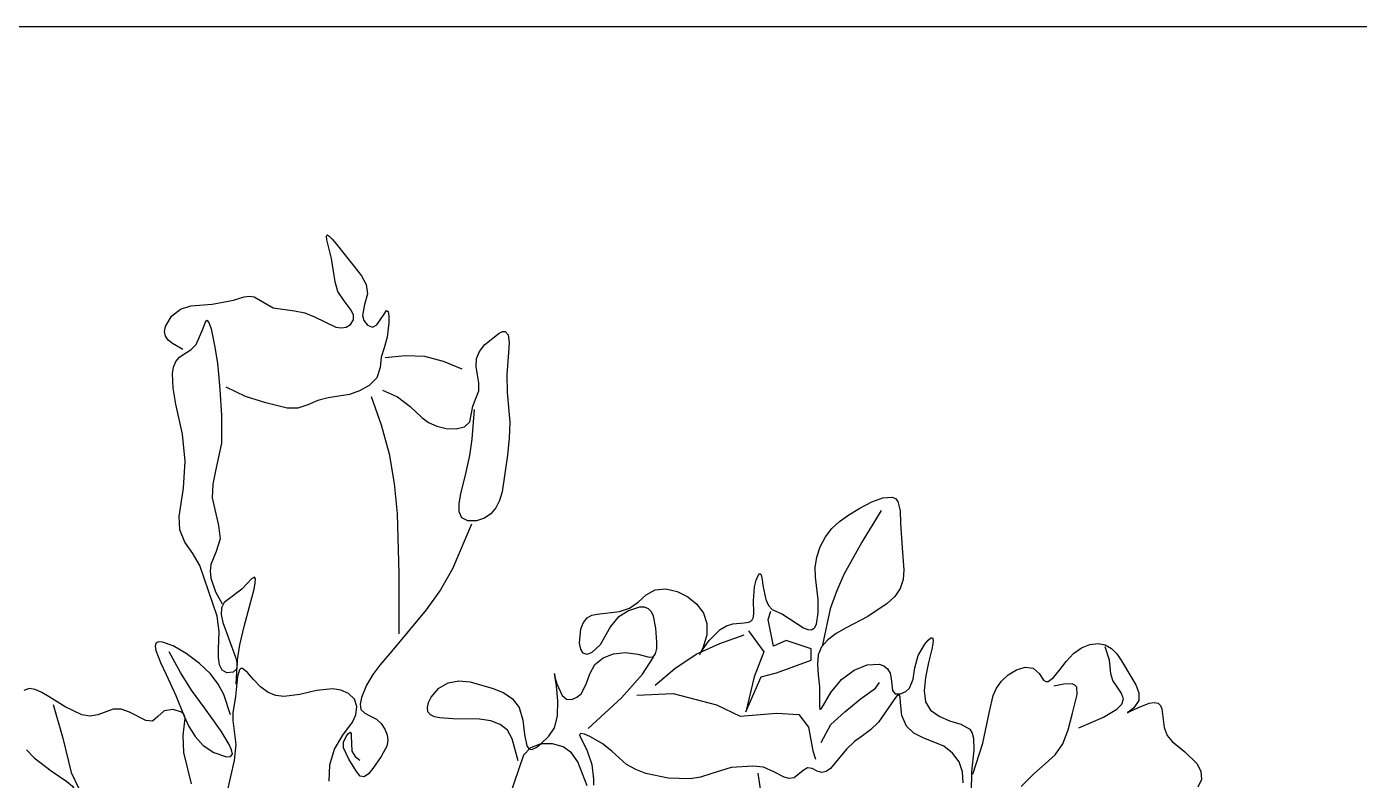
# Model space of a CAD drawing. Extents: x 550 to 4447, y 4707 to 9069.
# Drawn here: x 2118.9 to 2306.5, y 7218.9 to 7325 of the extents above; entities that cross this region are included whole.
import ezdxf

# ---------------------------------------------------------------- set-up
doc = ezdxf.new("R2010")
doc.units = 0
doc.header["$MEASUREMENT"] = 0
doc.layers.get('0').update_dxf_attribs({"linetype": 'CONTINUOUS'})
for name, color, linetype in [('3', 3, 'CONTINUOUS'), ('4', 4, 'CONTINUOUS'), ('7', 7, 'CONTINUOUS')]:
    doc.layers.add(name, color=color, linetype=linetype)
doc.styles.add('STYLE1', font='syastro.shx')

# ---------------------------------------------------------------- blocks, each defined once
blk = doc.blocks.new('010')
at = {"layer": '3'}
for p, q in [((4972.86, 4251.23), (4969.61, 4252.59)), ((5044.94, 4227.89), (5046.92, 4228.61)), ((5046.92, 4228.61), (5048.53, 4228.71)), ((5048.53, 4228.71), (5049.13, 4228.45)), ((5040.91, 4225.58), (5042.86, 4226.8)), ((5042.86, 4226.8), (5044.94, 4227.89)), ((5046.59, 4226.34), (5043.22, 4220.81)), ((5049.13, 4228.45), (5049.55, 4227.94)), ((5049.55, 4227.94), (5049.94, 4226.3)), ((5049.94, 4226.3), (5050.01, 4224.16)), ((5037.95, 4223.18), (5039.29, 4224.42)), ((5039.29, 4224.42), (5040.91, 4225.58)), ((5050.01, 4224.16), (5050.28, 4219.78)), ((5035.9, 4220), (5036.82, 4221.71)), ((5036.82, 4221.71), (5037.95, 4223.18)), ((5035.27, 4218.17), (5035.9, 4220)), ((5043.22, 4220.81), (5040.06, 4215.1)), ((5050.28, 4219.78), (5050.6, 4215.93)), ((5035, 4216.37), (5035.27, 4218.17)), ((5024.63, 4214.09), (5024.97, 4214.95)), ((5024.97, 4214.95), (5025.27, 4215.31)), ((5025.27, 4215.31), (5025.49, 4215.03)), ((5025.49, 4215.03), (5025.65, 4214.26)), ((5035.07, 4214.62), (5035, 4216.37)), ((5035.54, 4210.7), (5035.07, 4214.62)), ((5040.06, 4215.1), (5038.73, 4212.15)), ((5050.6, 4215.93), (5050.46, 4214.22)), ((5005.25, 4211.52), (5006.84, 4212.41)), ((5006.84, 4212.41), (5008.72, 4212.58)), ((5008.72, 4212.58), (5010.7, 4212.13)), ((5024.17, 4210.47), (5024.34, 4212.93)), ((5024.34, 4212.93), (5024.63, 4214.09)), ((5025.65, 4214.26), (5025.81, 4213.17)), ((5025.81, 4213.17), (5026.32, 4210.7)), ((5038.73, 4212.15), (5037.66, 4209.1)), ((5049.95, 4212.66), (5049, 4211.26)), ((5050.46, 4214.22), (5049.95, 4212.66)), ((5002.31, 4209.17), (5003.84, 4210.22)), ((5003.84, 4210.22), (5005.25, 4211.52)), ((5010.7, 4212.13), (5012.58, 4211.18)), ((5012.58, 4211.18), (5014.19, 4209.87)), ((5014.19, 4209.87), (5015.34, 4208.3)), ((5024.22, 4208.38), (5024.17, 4210.47)), ((5026.32, 4210.7), (5026.79, 4209.65)), ((5035.55, 4208.38), (5035.54, 4210.7)), ((5047.67, 4209.99), (5044.24, 4207.75)), ((5049, 4211.26), (5047.67, 4209.99)), ((4994.87, 4207.51), (4995.71, 4207.95)), ((4995.71, 4207.95), (4996.66, 4208.13)), ((4996.66, 4208.13), (5000.54, 4208.6)), ((5000.29, 4207.53), (4998.97, 4205.99)), ((5002.14, 4208.75), (5000.29, 4207.53)), ((5000.54, 4208.6), (5002.31, 4209.17)), ((5004.09, 4209.37), (5002.14, 4208.75)), ((5004.95, 4209.36), (5004.09, 4209.37)), ((5005.66, 4209.1), (5004.95, 4209.36)), ((5006.19, 4208.56), (5005.66, 4209.1)), ((5006.56, 4207.78), (5006.19, 4208.56)), ((5006.96, 4205.7), (5006.56, 4207.78)), ((5015.34, 4208.3), (5015.96, 4206.51)), ((5023.85, 4207.02), (5024.13, 4207.59)), ((5024.13, 4207.59), (5024.22, 4208.38)), ((5026.7, 4207.18), (5027.19, 4208.66)), ((5026.79, 4209.65), (5027.45, 4208.95)), ((5027.45, 4208.95), (5029.24, 4208.13)), ((5029.24, 4208.13), (5032.94, 4205.76)), ((5035.21, 4206.37), (5035.55, 4208.38)), ((5037.66, 4209.1), (5036.28, 4202.76)), ((5044.24, 4207.75), (5040.44, 4205.75)), ((4993.53, 4203.05), (4993.78, 4205.57)), ((4993.78, 4205.57), (4994.22, 4206.69)), ((4998.97, 4205.99), (4997.15, 4202.75)), ((5007.14, 4203.24), (5006.96, 4205.7)), ((5015.96, 4206.51), (5015.96, 4204.51)), ((5016.35, 4203.48), (5018.29, 4205.44)), ((5018.29, 4205.44), (5019.38, 4206.09)), ((5019.38, 4206.09), (5020.49, 4206.43)), ((5020.49, 4206.43), (5022.52, 4206.62)), ((5022.52, 4206.62), (5023.3, 4206.73)), ((5023.26, 4205.22), (5025.96, 4201.53)), ((5023.3, 4206.73), (5023.85, 4207.02)), ((5027.68, 4202.52), (5026.7, 4207.18)), ((5032.94, 4205.76), (5033.7, 4205.43)), ((5033.7, 4205.43), (5034.35, 4205.39)), ((5034.35, 4205.39), (5034.85, 4205.71)), ((5034.85, 4205.71), (5035.21, 4206.37)), ((5040.44, 4205.75), (5038.68, 4204.73)), ((4922.02, 4202.54), (4920.11, 4203.24)), ((4993.74, 4201.99), (4993.53, 4203.05)), ((5007.12, 4202.09), (5007.14, 4203.24)), ((5015.96, 4204.51), (5015.3, 4202.36)), ((5015.59, 4202.47), (5016.35, 4203.48)), ((5029.89, 4203.5), (5027.68, 4202.52)), ((5034.31, 4202.03), (5029.89, 4203.5)), ((5037.2, 4203.62), (5036.11, 4202.38)), ((5038.68, 4204.73), (5037.2, 4203.62)), ((5053.11, 4200.89), (5054.27, 4202.87)), ((5054.27, 4202.87), (5054.88, 4203.58)), ((5054.88, 4203.58), (5055.37, 4203.96)), ((5055.37, 4203.96), (5055.66, 4203.96)), ((5055.69, 4202.9), (5055.51, 4201.97)), ((5055.66, 4203.96), (5055.76, 4203.59)), ((5055.76, 4203.59), (5055.69, 4202.9)), ((4923.28, 4197.88), (4921.3, 4201.5)), ((4924.33, 4201.2), (4922.02, 4202.54)), ((4994.18, 4201.27), (4993.74, 4201.99)), ((4994.86, 4201.05), (4994.18, 4201.27)), ((4995.71, 4201.39), (4994.86, 4201.05)), ((4997.15, 4202.75), (4995.71, 4201.39)), ((4996.24, 4199.28), (4997.69, 4200.47)), ((4997.69, 4200.47), (4999.53, 4201.19)), ((4999.53, 4201.19), (5001.61, 4201.42)), ((5001.61, 4201.42), (5003.78, 4201.13)), ((5003.78, 4201.13), (5005.78, 4200.55)), ((5004.6, 4197.6), (5006.56, 4200.55)), ((5005.78, 4200.55), (5006.5, 4200.63)), ((5006.5, 4200.63), (5006.92, 4201.18)), ((5006.92, 4201.18), (5007.12, 4202.09)), ((5014.88, 4201.45), (5014.63, 4200.97)), ((5014.63, 4200.97), (5014.69, 4201.07)), ((5014.69, 4201.07), (5015.02, 4201.61)), ((5015.3, 4202.36), (5014.88, 4201.45)), ((5015.02, 4201.61), (5015.59, 4202.47)), ((5025.96, 4201.53), (5024.24, 4197.11)), ((5034.31, 4200.06), (5034.31, 4202.03)), ((5035.53, 4200.96), (5035.41, 4199.31)), ((5036.11, 4202.38), (5035.53, 4200.96)), ((5052.53, 4198.72), (5053.11, 4200.89)), ((5055.51, 4201.97), (5054.96, 4199.61)), ((5086.77, 4200.06), (5086.05, 4202.38)), ((4919.79, 4199.66), (4920.81, 4197.52)), ((4995.33, 4197.65), (4996.24, 4199.28)), ((5028.17, 4197.85), (5034.31, 4200.06)), ((5035.41, 4199.31), (5035.55, 4197.45)), ((5039.62, 4196.63), (5041.86, 4198.28)), ((5041.86, 4198.28), (5044.17, 4199.2)), ((5044.17, 4199.2), (5046.23, 4199.32)), ((5046.23, 4199.32), (5047.07, 4199.05)), ((5047.07, 4199.05), (5047.74, 4198.54)), ((5047.74, 4198.54), (5048.19, 4197.79)), ((5052.25, 4196.71), (5052.53, 4198.72)), ((5054.96, 4199.61), (5054.4, 4197)), ((5087.01, 4197.66), (5086.77, 4200.06)), ((4920.81, 4197.52), (4922.48, 4193.81)), ((4925.26, 4194.78), (4923.28, 4197.88)), ((4968.76, 4195.13), (4970.43, 4196.06)), ((4970.43, 4196.06), (4972.31, 4196.39)), ((4972.31, 4196.39), (4974.31, 4196.26)), ((4974.31, 4196.26), (4978.33, 4195.09)), ((4989.19, 4197.34), (4989.12, 4197.7)), ((4989.12, 4197.7), (4989.13, 4197.56)), ((4989.13, 4197.56), (4989.26, 4196.9)), ((4989.31, 4196.58), (4989.19, 4197.34)), ((4989.26, 4196.9), (4989.51, 4195.9)), ((4989.45, 4195.51), (4989.31, 4196.58)), ((4989.51, 4195.9), (4990.48, 4193.84)), ((4993.81, 4194.15), (4994.71, 4195.8)), ((4994.71, 4195.8), (4995.33, 4197.65)), ((5000.91, 4193.43), (5004.6, 4197.6)), ((5022.77, 4190.97), (5025.47, 4197.11)), ((5024.24, 4197.11), (5022.77, 4190.97)), ((5025.47, 4197.11), (5028.17, 4197.85)), ((5035.55, 4197.45), (5035.73, 4195.36)), ((5037.75, 4194.36), (5039.62, 4196.63)), ((5045.61, 4195.15), (5046.34, 4196.13)), ((5048.19, 4197.79), (5048.39, 4196.8)), ((5048.39, 4196.8), (5048.6, 4194.71)), ((5051.61, 4195.1), (5052.25, 4196.71)), ((5054.4, 4197), (5054.15, 4194.63)), ((5087.4, 4196.48), (5087.01, 4197.66)), ((5088.12, 4195.35), (5087.4, 4196.48)), ((4922.48, 4193.81), (4923.95, 4190.21)), ((4966.96, 4192.59), (4967.41, 4193.53)), ((4967.41, 4193.53), (4968.76, 4195.13)), ((4978.33, 4195.09), (4980.18, 4194.29)), ((4980.18, 4194.29), (4981.75, 4193.26)), ((4989.69, 4192.87), (4989.45, 4195.51)), ((4990.48, 4193.84), (4991.23, 4193.22)), ((4992.15, 4193.15), (4993.08, 4193.52)), ((4993.08, 4193.52), (4993.81, 4194.15)), ((4995.02, 4188.02), (5000.91, 4193.43)), ((5003.62, 4193.92), (5010, 4194.16)), ((5010, 4194.16), (5017.61, 4192.2)), ((5035.73, 4195.36), (5035.77, 4193.04)), ((5036.45, 4192.15), (5037.75, 4194.36)), ((5042.91, 4193.18), (5045.61, 4195.15)), ((5048.6, 4194.71), (5049.09, 4194.15)), ((5049.39, 4193.77), (5048.89, 4193.13)), ((5049.09, 4194.15), (5050.01, 4194.14)), ((5049.75, 4193.94), (5049.39, 4193.77)), ((5049.94, 4193.52), (5049.75, 4193.94)), ((5050.02, 4192.63), (5049.94, 4193.52)), ((5050.01, 4194.14), (5050.96, 4194.52)), ((5050.96, 4194.52), (5051.61, 4195.1)), ((5054.15, 4194.63), (5054.42, 4192.73)), ((5088.86, 4194.29), (5088.12, 4195.35)), ((5089.25, 4193.27), (5088.86, 4194.29)), ((4966.75, 4191.71), (4966.96, 4192.59)), ((4966.86, 4190.98), (4966.75, 4191.71)), ((4981.75, 4193.26), (4982.92, 4191.74)), ((4982.92, 4191.74), (4983.56, 4189.52)), ((4989.64, 4190.21), (4989.69, 4192.87)), ((4991.23, 4193.22), (4992.15, 4193.15)), ((5017.61, 4192.2), (5021.79, 4190.23)), ((5035.77, 4193.04), (5035.74, 4191.98)), ((5035.74, 4191.98), (5035.81, 4191.4)), ((5035.81, 4191.4), (5036.05, 4191.5)), ((5036.05, 4191.5), (5036.45, 4192.15)), ((5040.21, 4190.97), (5042.91, 4193.18)), ((5048.89, 4193.13), (5046.16, 4189.15)), ((5050.26, 4190.32), (5050.02, 4192.63)), ((5054.42, 4192.73), (5055.31, 4191.27)), ((5055.31, 4191.27), (5056.79, 4190.19)), ((5085.73, 4190), (5088.07, 4191.44)), ((5088.07, 4191.44), (5088.95, 4192.32)), ((5088.95, 4192.32), (5089.25, 4193.27)), ((4923.95, 4190.21), (4924.79, 4188.37)), ((4967.29, 4190.45), (4966.86, 4190.98)), ((4968.01, 4190.1), (4967.29, 4190.45)), ((4968.94, 4189.89), (4968.01, 4190.1)), ((4971.22, 4189.74), (4968.94, 4189.89)), ((4975.92, 4189.65), (4971.22, 4189.74)), ((4977.9, 4189.36), (4975.92, 4189.65)), ((4979.55, 4188.75), (4977.9, 4189.36)), ((4980.83, 4187.72), (4979.55, 4188.75)), ((4983.56, 4189.52), (4983.87, 4187)), ((4989.12, 4188.17), (4989.64, 4190.21)), ((5021.79, 4190.23), (5028.17, 4190.73)), ((5028.17, 4190.73), (5032.1, 4190.48)), ((5032.1, 4190.48), (5033.82, 4188.27)), ((5036.03, 4185.57), (5037.75, 4188.76)), ((5037.75, 4188.76), (5040.21, 4190.97)), ((5046.16, 4189.15), (5044.73, 4187.79)), ((5051.05, 4188.44), (5050.26, 4190.32)), ((5056.79, 4190.19), (5058.65, 4189.4)), ((5058.65, 4189.4), (5060.63, 4188.78)), ((5060.63, 4188.78), (5062.2, 4187.9)), ((5081.39, 4188.13), (5085.73, 4190)), ((4981.7, 4186.22), (4980.83, 4187.72)), ((4983.87, 4187), (4984.25, 4184.99)), ((4986.7, 4185.34), (4988.12, 4186.66)), ((4988.12, 4186.66), (4989.12, 4188.17)), ((4993.75, 4187.14), (4993.52, 4186.92)), ((4993.52, 4186.92), (4993.74, 4186.32)), ((4994.4, 4187.03), (4993.75, 4187.14)), ((4995.34, 4186.64), (4994.4, 4187.03)), ((4997.5, 4185.41), (4995.34, 4186.64)), ((5033.82, 4188.27), (5034.56, 4184.09)), ((5043.32, 4186.76), (5041.91, 4185.73)), ((5044.73, 4187.79), (5043.32, 4186.76)), ((5052.37, 4187.2), (5051.05, 4188.44)), ((5054.03, 4186.42), (5052.37, 4187.2)), ((5057.61, 4184.93), (5054.03, 4186.42)), ((5062.2, 4187.9), (5062.65, 4187.19)), ((5062.65, 4187.19), (5062.88, 4186.32)), ((4982.74, 4182.37), (4981.7, 4186.22)), ((4984.9, 4184.66), (4983.67, 4183.37)), ((4984.25, 4184.99), (4984.6, 4184.44)), ((4984.6, 4184.44), (4985.14, 4184.32)), ((4986.72, 4185.31), (4984.9, 4184.66)), ((4985.14, 4184.32), (4985.88, 4184.7)), ((4985.88, 4184.7), (4986.7, 4185.34)), ((4988.77, 4185.33), (4986.72, 4185.31)), ((4990.67, 4184.8), (4988.77, 4185.33)), ((4992.12, 4183.74), (4990.67, 4184.8)), ((4993.74, 4186.32), (4994.82, 4184.31)), ((4994.82, 4184.31), (4995.68, 4181.69)), ((4999.2, 4184.03), (4997.5, 4185.41)), ((5001.82, 4181.7), (4999.2, 4184.03)), ((5034.56, 4184.09), (5035.05, 4182.62)), ((5040.52, 4184.41), (5037.69, 4180.99)), ((5041.91, 4185.73), (5040.52, 4184.41)), ((5059.16, 4183.71), (5057.61, 4184.93)), ((5062.89, 4184.29), (5062.5, 4180.42)), ((5062.88, 4186.32), (5062.89, 4184.29)), ((4983.67, 4183.37), (4981.12, 4175.96)), ((4993.21, 4182.17), (4992.12, 4183.74)), ((4994.87, 4177.96), (4993.21, 4182.17)), ((4995.68, 4181.69), (4996, 4179.11)), ((5003.42, 4180.82), (5001.82, 4181.7)), ((5060.33, 4182.17), (5059.16, 4183.71)), ((5060.94, 4180.39), (5060.33, 4182.17)), ((5005.22, 4180.14), (5003.42, 4180.82)), ((5009.12, 4179.31), (5005.22, 4180.14)), ((5012.98, 4179.17), (5009.12, 4179.31)), ((5014.82, 4179.46), (5012.98, 4179.17)), ((5016.62, 4180.04), (5014.82, 4179.46)), ((5020.23, 4181.17), (5016.62, 4180.04)), ((5024, 4181.4), (5020.23, 4181.17)), ((5025.88, 4181.24), (5024, 4181.4)), ((5027.74, 4180.41), (5025.88, 4181.24)), ((5029.56, 4179.46), (5027.74, 4180.41)), ((5030.44, 4179.25), (5029.56, 4179.46)), ((5031.28, 4179.38), (5030.44, 4179.25)), ((5032.86, 4180.63), (5031.28, 4179.38)), ((5033.66, 4181.11), (5032.86, 4180.63)), ((5034.48, 4181.01), (5033.66, 4181.11)), ((5035.33, 4180.51), (5034.48, 4181.01)), ((5036.16, 4180.28), (5035.33, 4180.51)), ((5036.94, 4180.47), (5036.16, 4180.28)), ((5037.69, 4180.99), (5036.94, 4180.47)), ((5061.06, 4178.5), (5060.94, 4180.39)), ((5062.5, 4180.42), (5062.44, 4176.83)), ((4996, 4179.11), (4996, 4178.05))]:
    blk.add_line(p, q, dxfattribs=at)
at = {"layer": '3', "extrusion": (0, 0, -1)}
for p, q in [((4974.51, 4223.95), (4971.2, 4216.1)), ((4971.2, 4216.1), (4969.04, 4212.4)), ((4966.55, 4208.89), (4961.09, 4202.33)), ((5014.07, 4201.12), (5018.19, 4203)), ((5018.19, 4203), (5022.52, 4204.48)), ((5010.32, 4198.58), (5014.07, 4201.12)), ((5006.81, 4195.64), (5010.32, 4198.58)), ((4900.89, 4192.28), (4902.6, 4186.32)), ((4902.6, 4186.32), (4904.07, 4180.29)), ((4904.07, 4180.29), (4905.39, 4177.48)), ((5025.45, 4176.99), (5024.98, 4180.16))]:
    blk.add_line(p, q, dxfattribs=at)
at = {"layer": '3'}
for points in [[(4926.7, 4216.69), (4925.47, 4218.81), (4924.07, 4220.81), (4923.19, 4222.95), (4923.07, 4225.33), (4923.83, 4230.31), (4924.15, 4235.04), (4923.64, 4239.78), (4922.5, 4245.09), (4921.99, 4247.87), (4921.88, 4250.44), (4922.08, 4251.57), (4922.48, 4252.55), (4923.15, 4253.35), (4924.07, 4253.97), (4925.11, 4254.61), (4926.05, 4255.53), (4927.24, 4258.25), (4927.62, 4259.37), (4927.96, 4259.83), (4928.32, 4259.41), (4928.69, 4258.29), (4929.36, 4255.11), (4929.81, 4252.19), (4930.08, 4249.76), (4930.25, 4247.6), (4930.54, 4243.12), (4930.5, 4238.18), (4929.48, 4233.35), (4928.98, 4230.98), (4928.88, 4228.6), (4930.02, 4223.75), (4930.26, 4221.38), (4929.59, 4219.13), (4928.66, 4216.87), (4928.53, 4215.68), (4928.65, 4214.46), (4929.44, 4212.09), (4930.62, 4209.96)], [(4958.86, 4247.55), (4961.5, 4246.33), (4963.71, 4244.64), (4965.77, 4242.7), (4966.97, 4241.84), (4968.39, 4241.18), (4970.07, 4240.78), (4971.8, 4240.72), (4973.28, 4241.08), (4974.24, 4241.93), (4974.75, 4244.73), (4975.82, 4247.38), (4975.83, 4248.79), (4975.56, 4250.25), (4975.32, 4251.7), (4975.41, 4253.07), (4975.95, 4254.34), (4976.87, 4255.53), (4979.39, 4257.57), (4979.97, 4257.82), (4980.44, 4257.85), (4980.98, 4257.23), (4981.14, 4255.91), (4981.05, 4254.15), (4980.71, 4250.29), (4980.81, 4247.14), (4981.28, 4241.9), (4981.15, 4239.11), (4980.86, 4236.1), (4979.92, 4229.62), (4979.45, 4228.15), (4978.8, 4226.85), (4977.93, 4225.77), (4976.8, 4224.99), (4975.37, 4224.55), (4973.88, 4224.54), (4972.82, 4225.08), (4972.36, 4226.15), (4972.36, 4227.6), (4972.65, 4229.29), (4973.54, 4232.85), (4974.21, 4236.06), (4974.63, 4238.93), (4975.07, 4244.11)], [(5062.72, 4180.03), (5064.5, 4185.45), (5065.7, 4191.03), (5066.34, 4193.81), (5066.92, 4195.12), (5067.78, 4196.35), (5068.98, 4197.47), (5070.44, 4198.36), (5071.97, 4198.81), (5073.35, 4198.65), (5074.41, 4197.71), (5075.2, 4196.54), (5075.59, 4196.27), (5076.02, 4196.29), (5076.95, 4196.99), (5078, 4198.28), (5079.18, 4199.81), (5080.48, 4201.22), (5081.89, 4202.23), (5083.35, 4202.81), (5084.77, 4202.97), (5086.06, 4202.72), (5087.14, 4202.09), (5088.06, 4201.14), (5088.89, 4199.95), (5090.57, 4197.16), (5091.41, 4195.71), (5091.97, 4194.29), (5091.94, 4192.93), (5091.07, 4191.67), (5090.43, 4191.15), (5089.99, 4190.84), (5089.97, 4190.8), (5090.35, 4191), (5091.88, 4191.75), (5093.8, 4192.46), (5094.67, 4192.6), (5095.33, 4192.48), (5095.76, 4192.09), (5096.01, 4191.48), (5096.4, 4188.2), (5096.96, 4186.83), (5097.83, 4185.74), (5100.06, 4183.93), (5102.16, 4181.88), (5102.86, 4180.53), (5103.01, 4179.08), (5102.32, 4177.71)], [(5071.25, 4177.85), (5073.47, 4180.09), (5075.5, 4181.81), (5077.23, 4183.43), (5078.56, 4185.34), (5079.51, 4187.78), (5080.31, 4190.72), (5081.08, 4194), (5081.02, 4195.29), (5080.71, 4195.67), (5080.21, 4195.87), (5078.75, 4195.84), (5076.97, 4195.5)]]:
    blk.add_lwpolyline(points, dxfattribs=at)
at = {"layer": '7'}
for p, q in [((4962.86, 4253.56), (4959.35, 4253.19)), ((4966.29, 4253.47), (4962.86, 4253.56)), ((4969.61, 4252.59), (4966.29, 4253.47)), ((4994.22, 4206.69), (4994.87, 4207.51)), ((4918.98, 4203.04), (4918.83, 4202.52)), ((4919.42, 4203.27), (4918.98, 4203.04)), ((4920.11, 4203.24), (4919.42, 4203.27)), ((4918.83, 4202.52), (4918.97, 4201.73)), ((4918.97, 4201.73), (4919.79, 4199.66)), ((4926.64, 4199.48), (4924.33, 4201.2)), ((4928.58, 4197.63), (4926.64, 4199.48)), ((4929.96, 4195.8), (4928.58, 4197.63)), ((4930.91, 4194), (4929.96, 4195.8)), ((4927.52, 4191.67), (4925.26, 4194.78)), ((4932.1, 4190.45), (4930.91, 4194)), ((4928.89, 4189.8), (4927.52, 4191.67)), ((4930.46, 4187.56), (4928.89, 4189.8)), ((4924.79, 4188.37), (4925.86, 4186.63)), ((4925.86, 4186.63), (4927.28, 4185.07)), ((4931.88, 4185.24), (4930.46, 4187.56)), ((4927.28, 4185.07), (4929.19, 4183.8)), ((4932.31, 4184.26), (4931.88, 4185.24)), ((4932.43, 4183.51), (4932.31, 4184.26)), ((4929.19, 4183.8), (4931.38, 4183.05)), ((4931.38, 4183.05), (4932.13, 4183.09)), ((4932.13, 4183.09), (4932.43, 4183.51))]:
    blk.add_line(p, q, dxfattribs=at)
at = {"layer": '7', "extrusion": (0, 0, -1)}
for p, q in [((4956.84, 4246.43), (4958.6, 4241.43)), ((4958.6, 4241.43), (4960.02, 4236.34)), ((4960.02, 4236.34), (4960.92, 4231.13)), ((4960.92, 4231.13), (4961.42, 4225.84)), ((4961.42, 4225.84), (4961.75, 4215.25)), ((4929.78, 4207.76), (4926.7, 4216.69)), ((4936.3, 4214.64), (4935.82, 4214.33)), ((4936.5, 4214.38), (4936.3, 4214.64)), ((4961.75, 4215.25), (4961.75, 4204.67)), ((4934.1, 4212.53), (4931.92, 4210.92)), ((4935.06, 4213.53), (4934.1, 4212.53)), ((4935.82, 4214.33), (4935.06, 4213.53)), ((4935.47, 4209.46), (4936.26, 4212.51)), ((4936.26, 4212.51), (4936.47, 4213.64)), ((4936.47, 4213.64), (4936.5, 4214.38)), ((4969.04, 4212.4), (4966.55, 4208.89)), ((4931.02, 4210.19), (4930.51, 4209.26)), ((4931.92, 4210.92), (4931.02, 4210.19)), ((4930.14, 4205.11), (4929.78, 4207.76)), ((4930.51, 4209.26), (4930.45, 4208.06)), ((4930.45, 4208.06), (4930.73, 4206.65)), ((4934.51, 4205.97), (4935.47, 4209.46)), ((4930.02, 4202.01), (4930.14, 4205.11)), ((4930.73, 4206.65), (4933.01, 4200.59)), ((4933.76, 4202.76), (4934.51, 4205.97)), ((4933.34, 4200.13), (4933.76, 4202.76)), ((4930, 4200.52), (4930.02, 4202.01)), ((4930.15, 4199.24), (4930, 4200.52)), ((4933.01, 4200.59), (4933.27, 4199.39)), ((4961.09, 4202.33), (4958.38, 4199.19)), ((4930.61, 4198.31), (4930.15, 4199.24)), ((4931.47, 4197.84), (4930.61, 4198.31)), ((4933.16, 4198.47), (4932.58, 4197.92)), ((4933.09, 4195.85), (4933.34, 4200.13)), ((4933.27, 4199.39), (4933.16, 4198.47)), ((4958.38, 4199.19), (4957.14, 4197.52)), ((4932.58, 4197.92), (4931.47, 4197.84)), ((4957.14, 4197.52), (4956.06, 4195.65)), ((4955.18, 4193.46), (4954.93, 4192.32)), ((4956.06, 4195.65), (4955.18, 4193.46)), ((4954.93, 4192.32), (4955.06, 4191.36)), ((4955.06, 4191.36), (4955.73, 4190.71)), ((4955.73, 4190.71), (4956.73, 4190.23)), ((4956.73, 4190.23), (4957.77, 4189.67)), ((4957.77, 4189.67), (4958.64, 4188.89)), ((4958.64, 4188.89), (4959.27, 4187.94)), ((4951.98, 4185.64), (4952.52, 4186.75)), ((4952.52, 4186.75), (4952.89, 4187.18)), ((4952.89, 4187.18), (4953.18, 4187.36)), ((4953.18, 4187.36), (4953.32, 4187.18)), ((4953.32, 4187.18), (4953.35, 4186.73)), ((4953.35, 4186.73), (4953.48, 4184.04)), ((4959.27, 4187.94), (4959.66, 4186.92)), ((4959.66, 4186.92), (4959.77, 4185.9)), ((4951.97, 4184.61), (4951.98, 4185.64)), ((4952.95, 4182.63), (4951.97, 4184.61)), ((4953.48, 4184.04), (4954.06, 4183.12)), ((4959.6, 4184.94), (4958.61, 4183.1)), ((4959.77, 4185.9), (4959.6, 4184.94)), ((4954.28, 4180.46), (4952.95, 4182.63)), ((4954.06, 4183.12), (4954.86, 4182.44)), ((4958.61, 4183.1), (4957.16, 4181.02)), ((4954.94, 4179.68), (4954.28, 4180.46)), ((4955.64, 4179.52), (4954.94, 4179.68)), ((4956.39, 4180.06), (4955.64, 4179.52)), ((4957.16, 4181.02), (4956.39, 4180.06))]:
    blk.add_line(p, q, dxfattribs=at)
at = {"layer": '7'}
for points in [[(4923.74, 4254.67), (4921.88, 4255.73), (4921.15, 4256.34), (4920.67, 4257.04), (4920.5, 4257.85), (4920.66, 4258.75), (4921.7, 4260.53), (4923.28, 4261.77), (4925.1, 4262.33), (4928.89, 4262.63), (4932.62, 4263.36), (4934.51, 4263.95), (4935.43, 4264.07), (4936.29, 4263.93), (4939.59, 4262.02), (4943.35, 4261.45), (4945.16, 4261.11), (4946.88, 4260.42), (4950.67, 4258.63), (4951.61, 4258.46), (4952.48, 4258.58), (4953.24, 4259.09), (4953.73, 4259.9), (4953.74, 4260.74), (4953.37, 4261.59), (4952.08, 4263.25), (4951, 4264.88), (4950.51, 4266.55), (4950.26, 4268.43), (4949.86, 4270.66), (4949.27, 4273), (4949.06, 4273.95), (4948.98, 4274.6), (4949.11, 4274.84), (4949.46, 4274.63), (4950.01, 4274.06), (4950.69, 4273.23), (4953.84, 4269.3), (4955.14, 4267.65), (4955.99, 4266.1), (4956.19, 4264.46), (4955.71, 4262.61), (4955.35, 4260.68), (4955.57, 4259.77), (4956.2, 4258.96), (4957.07, 4258.6), (4957.88, 4259), (4959.13, 4260.91), (4959.55, 4261.52), (4959.83, 4261.37), (4959.97, 4260.55), (4959.99, 4259.35), (4959.7, 4256.84), (4959.14, 4254.99), (4958.64, 4253.35), (4958.42, 4251.49), (4957.85, 4249.7), (4956.52, 4248.33), (4954.83, 4247.38), (4953.04, 4246.78), (4949.3, 4246.18), (4947.48, 4245.71), (4945.72, 4244.94), (4943.95, 4244.36), (4942.09, 4244.37), (4938.34, 4245.27), (4934.76, 4246.42), (4931.36, 4248.04)], [(4949.45, 4178.76), (4949.56, 4181.65), (4950.39, 4184.4), (4951.85, 4186.86), (4953.56, 4189.13), (4954.15, 4190.43), (4954.35, 4191.89), (4953.95, 4193.22), (4952.9, 4194.2), (4951.55, 4194.79), (4950.13, 4195.01), (4947.24, 4194.69), (4944.33, 4193.99), (4941.47, 4193.64), (4940.08, 4193.82), (4938.72, 4194.36), (4937.41, 4195.35), (4936.18, 4196.67), (4935.1, 4197.89), (4934.24, 4198.59), (4933.92, 4198.6), (4933.67, 4198.33), (4933.36, 4197.16), (4933, 4193.67), (4932.53, 4190.76), (4932.51, 4189.43), (4932.72, 4188.04), (4933.06, 4185.2), (4932.78, 4182.38), (4931.47, 4176.78)], [(4925.27, 4178.3), (4923.89, 4183.81), (4923.8, 4186.81), (4924.13, 4189.84), (4923.93, 4190.44), (4923.47, 4190.92), (4922.02, 4191.39), (4920.45, 4191.13), (4919.33, 4190.14), (4918.37, 4189.35), (4917.19, 4189.44), (4914.35, 4190.88), (4912.88, 4191.44), (4911.46, 4191.42), (4908.75, 4190.45), (4907.36, 4190.22), (4905.93, 4190.45), (4903.01, 4191.82), (4900.2, 4193.63), (4898.9, 4194.39), (4897.71, 4194.91), (4896.65, 4195.05), (4895.74, 4194.7)], [(4896.22, 4184.29), (4897.53, 4182.9), (4900.57, 4180.59), (4903.32, 4178.73), (4904.28, 4177.91), (4904.78, 4177.12), (4904.72, 4176.34), (4903.96, 4175.55), (4902.67, 4174.81), (4901.19, 4174.25), (4898.33, 4173.44), (4897.09, 4172.88), (4896.09, 4172.01)]]:
    blk.add_lwpolyline(points, dxfattribs=at)
at = {"layer": '7', "style": 'STYLE1', "flags": 9}
for tag in ['XSIZE', 'YSIZE']:
    blk.add_attdef(tag, (4918.3, 3848.95), '', height=0.205, dxfattribs=at)
blk = doc.blocks.new('HUA-1')
blk.add_blockref('010', (-4951.21, -3848.95))

msp = doc.modelspace()

# ---------------------------------------------------------------- linework, layer by layer
at = {"layer": '4'}
msp.add_line((948.98, 7324.97), (3948.98, 7324.97), dxfattribs=at)

# ---------------------------------------------------------------- block references
at = {"xscale": 0.8, "yscale": 0.8, "zscale": 0.8}
msp.add_blockref('HUA-1', (2162.88, 6954.97), dxfattribs=at)

doc.saveas('drawing.dxf')
